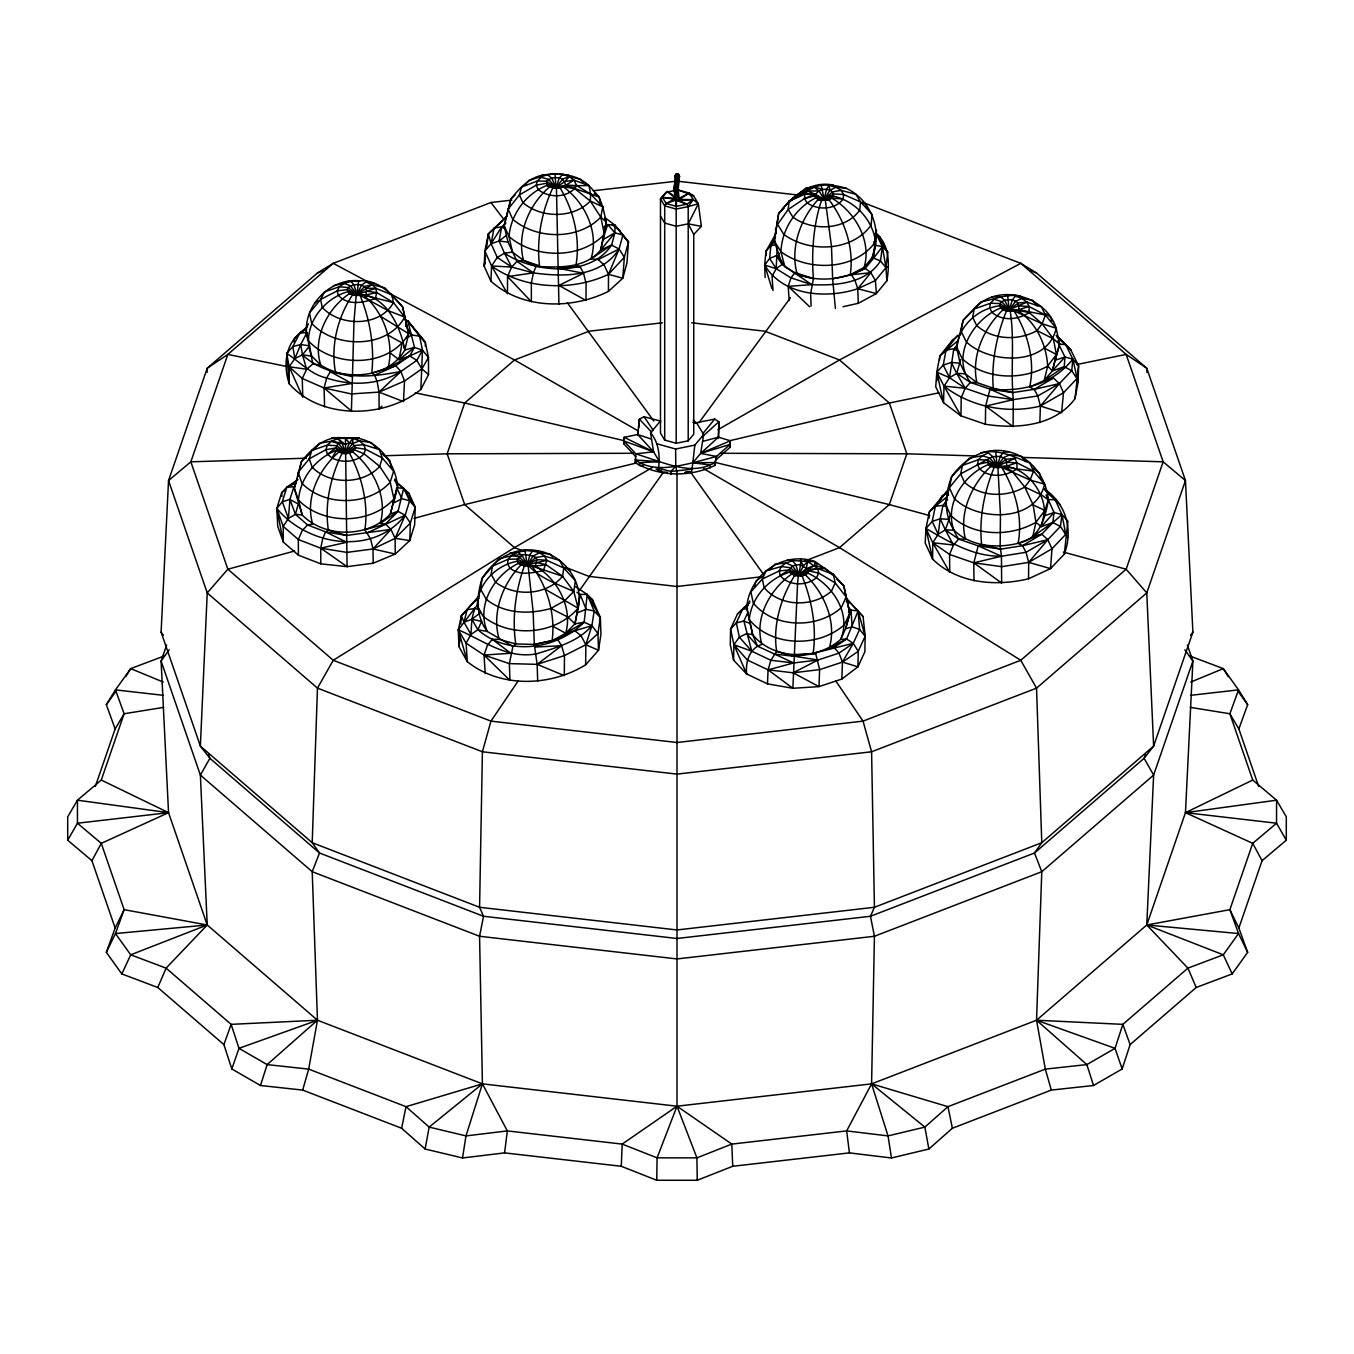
<?xml version="1.0" encoding="UTF-8"?>
<svg xmlns="http://www.w3.org/2000/svg" width="1354" height="1354" viewBox="0 0 1354 1354"><rect width="100%" height="100%" fill="white"/><g stroke="black" fill="none" stroke-linecap="round" stroke-linejoin="round"><path stroke-width="1.5" d="M1189.878 656.013L1223.288 668.622L1238.538 689.863L1229.872 713.761L1252.721 780.056L1276.551 800.197L1276.551 823.215L1252.721 843.356L1229.872 909.668L1238.859 928.049L1247.66 952.319L1232.174 973.915L1196.208 987.489L1130.116 1044.594L1122.161 1068.966L1093.524 1085.502L1051.313 1090.088L952.37 1128.254L928.878 1149.021L891.457 1157.975L849.415 1152.88L732.717 1166.285L697.242 1180.265L656.758 1180.265L621.283 1166.285L504.585 1152.88L462.543 1157.975L425.122 1149.021L401.63 1128.254L302.687 1090.088L260.476 1085.502L231.839 1068.966L223.884 1044.594L157.792 987.489L121.826 973.915L106.34 952.319L115.141 928.049L91.92 860.67L67.7 840.191L67.7 816.8L77.449 800.197L101.279 780.056L124.128 713.761L115.462 689.88L130.712 668.622L164.122 656.013M604.798 217.537L614.919 225.17L614.919 232.803L611.585 245.074C589.836 277.875 533.341 272.78 504.5 253.164L499.101 241.097L501.606 226.998L505.939 223.021M664.696 440.067L664.696 205.859L666.151 203.523L675.443 200.206L678.608 200.307L686.901 204.2L688.204 206.637L688.204 440.845L676.171 443.266L664.696 440.067L660.481 433.128L660.481 198.903L666.033 192.285L674.664 190.525M863.073 616.544L846.165 598.333L863.073 616.544L865.155 636.228L864.884 651.714L857.945 666.828L841.833 679.065L818.967 686.613L792.869 688.289L797.557 583.777L798.268 576.313L803.362 565.887L807.763 561.521L815.091 561.622L833.438 574.451L843.813 585.893L849.804 613.04L845.607 628.679L840.699 639.376C816.953 660.87 773.252 660.21 752.689 634.671L746.697 607.54C749.151 574.705 783.526 550.469 815.091 561.622L816.987 564.635M1238.859 928.049L1262.08 860.67L1286.3 840.191L1286.3 816.8L1276.551 800.197L1185.461 812.654L1146.77 924.985L1036.538 1020.222L871.587 1083.86L677 1106.201L482.413 1083.86L317.462 1020.222L207.23 924.985L168.539 812.654L161.109 661.091L166.627 645.096M505.025 218.265L507.259 215.811L488.405 233.87L484.867 250.981L484.173 266.179L490.893 281.175C522.373 309.491 571.828 309.592 608.42 291.381L608.505 274.337L619.083 249.018L622.874 235.054L614.919 232.803L607.709 224.595L604.189 226.71M460.715 624.025L461.375 615.833L478.876 596.403L461.375 615.833L458.329 629.83L458.904 646.552L467.299 661.666C500.438 688.238 550.418 686.563 585.639 664.814L585.842 644.741L591.918 625.717L594.135 611.026L587.196 594.406L575.704 586.807M929.064 518.091L929.386 511.88L935.377 506.21L947.14 491.045L929.386 511.88L925.95 528.466L925.188 542.937L932.601 559.1C957.566 583.676 995.935 586.671 1028.532 578.767L1028.701 562.384L1026.061 552.297L1022.507 545.679L1018.106 543.326C996.324 548.607 970.7 546.61 954.011 530.193C943.383 513.657 944.957 494.312 951.659 476.659C964.556 458.261 985.644 446.109 1008.595 451.779C1030.834 456.721 1046.253 477.674 1048.385 499.829C1045.288 518.243 1039.347 539.231 1018.106 543.326C1023.049 517.262 1015.246 489.623 1001.655 467.316L988.369 464.591C960.781 475.626 939.608 512.032 958.683 539.078L978.197 545.848L1001.435 556.223L1026.061 552.297L1047.81 539.687L1060.419 526.435L1061.976 514.571L1055.189 499.761L1044.171 488.811M1028.532 578.767L1050.535 568.612L1064.295 554.141C1073.4 530.226 1066.19 503.417 1044.408 489.065M799.283 274.913C820.896 282.597 845.285 279.144 865.24 268.363L873.719 258.039L875.598 232.685C889.578 244.532 889.747 264.013 886.904 280.735L876.376 293.564L858.284 303.296L843.017 306.732M656.758 1180.265L657.079 1157.856L677 1106.201L677 473.494M961.137 333.676L952.708 339.871L939.862 355.899L936.816 372.164L944.026 386.161C970.818 407.029 1007.528 414.206 1040.38 406.048L1061.604 412.767L1063.499 392.745L1059.454 383.571L1053.412 378.088L1044.171 380.525L1052.38 370.911L1055.172 360.232L1064.972 357.016L1072.842 359.115L1071.742 370.641L1059.454 383.571L1037.824 395.943L1013.317 399.633L990.028 389.173L970.378 382.42C950.643 355.679 973.34 318.85 1000.606 308.035L1013.943 310.794C1027.889 332.999 1035.387 361.078 1029.649 387.092L1044.171 380.525L1064.21 366.731L1064.972 357.016L1058.71 344.204L1065.7 344.525L1070.811 349.941L1078.596 365.851L1078.072 382.387L1075.025 398.651C1054.817 426.222 1016.634 429.116 985.39 424.259L985.627 406.098L990.028 389.173C1021.559 392.034 1052.227 385.027 1072.842 359.115L1065.7 344.525L1057.305 336.384M848.399 607.354L851.023 610.129L858.114 610.976L859.621 629.458L853.274 643.285L838.972 653.102L818.036 660.007L793.647 662.952L757.512 646.146L752.689 634.671L746.545 633.655L739.369 637.192L733.885 644.69L747.273 659.973L768.09 669.858L792.869 688.289L767.464 683.872L746.663 673.987L733.597 660.177L733.885 644.69L730.568 629.051L737.49 613.954L748.728 603.359M558.931 304.108L556.443 188.578L551.772 178.136L547.541 174.801C531.479 174.886 520.258 187.377 510.915 198.92L504.128 225.678L507.987 242.061L517.008 261.373L533.391 272.882C563.349 277.028 600.651 277.655 619.083 249.018L624.329 257.26L622.806 278.213L608.42 291.381M777.162 248.154L776.18 268.684L772.051 276.318L773.032 290.585M891.457 1157.975L888.038 1135.904L871.587 1083.86L874.43 936.274L870.47 916.269L874.43 907.282L871.587 751.775L863.04 721.123L835.858 681.011M688.204 440.845L693.739 434.211L693.739 234.428L701.372 226.355L698.342 203.726L693.214 199.647L678.608 200.307L678.168 189.425L679.539 176.358L678.286 174.04L676.069 173.955L677.034 175.546C675.714 186.801 677.068 197.836 676.171 209.058L676.171 443.266M394.454 480.179L409.01 493.398L415.221 507.259L414.662 524.743L409.788 540.534L395.233 554.04L373.213 563.213L347.081 566.666L345.439 438.29C373.552 433.703 395.622 460.8 397.636 487.017L390.409 513.894C368.491 537.944 324.757 538.215 302.179 514.96L294.275 488.252L301.502 461.375C312.317 448.022 326.686 434.38 345.439 438.29L349.366 443.046L352.599 443.587L359.504 440.879L371.267 442.589L376.547 448.292M718.466 438.154L718.889 421.788L714.709 419.08L696.125 422.753L693.265 419.994M1039.855 422.583L1040.38 406.048L1037.824 395.943L1034.219 389.343L1029.649 387.092M1051.313 1090.088L1045.322 1069.118L1036.538 1020.222L1041.785 871.705L1034.49 853.003L1041.785 842.713L1153.625 746.088L1192.891 632.115L1185.461 480.552L1146.77 368.22L1036.538 272.983L1020.764 263.336L863.04 202.508M294.173 342.325L294.326 338.585L307.375 326.399M841.833 679.065L842.476 662.089L838.972 653.102L834.064 647.449L829.291 648.041C837.009 621.943 824.349 593.103 805.461 574.959L791.498 574.214C770.104 589.379 753.992 617.983 761.93 644.453C749.456 647.957 745.309 662.377 746.663 673.987L733.885 644.69L751.792 651.223L770.866 660.278L793.647 662.952L768.09 669.858L767.464 683.872M621.283 1166.285L622.18 1144.096L677 1106.201L731.82 1144.096L846.656 1130.912L888.038 1135.904L924.85 1127.103L947.969 1106.675L1045.322 1069.118L1086.856 1064.599L1115.036 1048.334L1122.855 1024.352L1187.915 968.144L1223.288 954.807L1238.538 933.549L1229.872 909.668L1146.77 924.985L1153.625 775.08L1192.891 661.091L1187.373 645.096M515.045 195.145L510.915 198.92L504.128 225.678L509.002 236.527L512.472 252.081L523.541 260.425L536.099 266.315C558.187 267.567 584.843 268.989 600.617 250.101L606.338 222.141L600.787 217.148L590.31 201.052L590.615 194.079L588.99 185.583C576.11 173.634 556.883 172.026 540.364 175.715M207.044 372.435L207.23 368.22L317.462 272.983L333.236 263.336L490.96 202.508L511.863 200.104M490.893 281.175L491.587 265.993L484.867 250.981L491.113 243.686L501.606 226.998L505.262 228.944M718.077 429.624L839.514 359.978L1020.764 263.336L1126.156 354.409L1163.154 461.816L1185.461 480.552L1146.77 592.9L1153.625 746.088L1144.096 758.308L1034.49 853.003L870.47 916.269L677 938.491L483.53 916.269L319.51 853.003L209.904 758.308L200.375 746.088L161.109 632.115L168.539 480.552L207.23 368.22L227.844 354.409L333.236 263.336L372.079 284.052M301.925 332.136C284.865 343.205 283.223 365.952 289.248 383.791C320.78 419.977 385.061 418.724 420.857 389.461L422.465 350.161L419.571 336.13L407.825 320.932L404.203 319.341M1020.053 295.883C1006.377 293.784 994.259 299.454 981.075 301.773L963.1 320.323L961.069 331.188L966.265 341.834C990.028 364.395 1047.827 366.443 1056.188 328.26C1046.033 295.223 997.069 282.224 974.203 308.983L972.646 317.293L976.623 325.434C992.702 340.142 1018.462 341.039 1037.029 330.596L1042.123 323.775L1045.44 315.059L1018.987 309.694L1018.157 303.025C1013.283 298.659 1004.279 298.32 999.946 303.584L1000.606 308.035C1008.848 315.059 1020.239 308.712 1029.023 306.512L1045.44 315.059L1056.188 328.26L1059.59 344.136L1055.172 360.232L1059.59 344.136L1057.982 340.836M947.512 499.423L942.959 505.448L940.201 518.785L945.329 529.871L958.683 539.078L965.453 539.078C958.632 512.794 971.732 484.427 990.739 466.436L997.932 467.909L1006.851 466.098L1006.039 459.378L1000.318 456.383L992.77 456.653L960.663 473.9L949.357 487.728L945.278 503.705L950.643 515.4C973.137 536.675 1009.881 537.301 1035.928 522.289L1044.899 510.441L1048.385 499.829L1041.548 494.938L1024.758 487.034L1012.166 471.412L1004.685 466.622L990.739 466.436L988.369 464.591L987.828 460.072L978.417 459.717L962.423 465.421L951.659 476.659L949.357 487.728L954.316 498.543C978.231 521.899 1036.064 522.356 1044.611 484.157L1033.559 471.158L1029.768 462.882C1013.587 456.907 998.693 448.546 980.702 452.828M478.537 604.07L474.662 608.454L471.869 619.235L477.86 629.745C508.545 656.572 556.426 649.649 584.183 622.231L587.196 594.406L580.121 594.406L576.922 592.29M603.224 237.982L607.709 224.595L614.919 225.17L628.476 242.011L626.953 262.947L622.806 278.213L608.505 274.337C572.387 291.448 524.421 289.604 491.587 265.993L497.273 257.446L504.5 253.164L512.472 252.081M1064.295 554.141L1067.9 521.205L1061.976 514.571L1054.038 512.54L1044.306 515.806C1046.98 490.69 1020.577 459.598 994.107 467.604C984.223 491.773 978.824 518.565 981.667 544.697L1000.877 549.132L1022.507 545.679L1047.81 539.687L1051.973 548.793L1050.535 568.612L1028.701 562.384L1001.808 566.666L973.814 562.841L949.56 554.446L932.754 542.734L925.95 528.466L932.229 521.408L935.377 506.21L942.536 495.513L948.037 492.974M939.558 360.079L939.862 355.899L957.278 341.225M702.608 441.421L718.415 437.173L730.381 440.795L730.026 444.434L716.503 456.467L714.878 465.471C689.66 477.403 659.601 476.777 635.348 462.865L635.669 458.769M381.946 406.132L379.103 409.145L379.035 392.101L377.191 381.811L374.736 375.193L371.775 373.078C374.601 346.793 370.082 319.629 359.995 295.274L349.434 293.632L347.132 289.638L348.198 287.59C353.225 283.511 361.958 283.358 366.409 288.368L366.122 294.884L356.17 295.527L349.434 293.632C327.194 308.627 312.131 338.551 320.78 365.123C345.287 380.423 373.958 376.581 400.919 371.487L416.812 360.367L422.465 350.161L414.493 347.403L404.812 349.992C385.044 384.807 328.311 379.78 302.45 354.799L300.74 344.525L306.918 332.576L299.843 332.982L292.803 346.607L286.642 353.445L289.248 383.791L289.181 366.748L286.642 353.445C300.114 361.823 310.371 374.347 326.669 378.02C351.261 386.144 378.477 385.264 400.919 371.487L404.524 381.016L403.492 401.596L379.035 392.101L351.329 393.929L324.08 388.023L302.247 378.477L289.181 366.748L294.867 358.573L300.74 344.525L309.626 345.896L312.757 363.989L306.681 369.27L302.247 378.477L302.771 397.247L289.181 366.748L306.681 369.27L302.45 354.799L309.626 345.896M320.813 563.839L320.712 548.167L346.709 542.26L325.62 531.885L307.595 524.946L295.426 514.351L298.303 504.026L289.942 499.44L282.326 501.759L288.419 518.43L295.426 514.351L302.179 514.96L298.455 500.083C300.148 477.911 316.041 458.109 336.604 450.256L349.586 453.319C361.789 476.405 368.694 503.586 364.903 529.719L370.641 539.112L372.993 548.962L395.233 554.04L395.131 538.367L390.967 529.414L346.59 535.456L328.362 530.159L325.62 531.885L322.811 538.384L320.712 548.167L346.878 552.398L372.993 548.962L395.131 538.367L409.788 540.534L410.347 523.05L415.221 507.259L409.619 500.794L401.952 498.661L393.811 502.876L396.654 487.829L403.695 488.219L409.619 500.794L405.151 515.248C373.01 556.426 307.544 545.899 276.825 508.41L283.291 542.04L277.739 526.384L276.825 508.41L282.326 501.759L286.777 487.288L293.869 486.729L289.942 499.44L288.419 518.43L283.189 526.367L283.291 542.04L298.422 555.208L320.813 563.839L347.081 566.666L320.712 548.167L298.32 539.518L283.189 526.367L276.825 508.41L281.7 492.619L286.777 487.288L297.948 479.468M459.734 636.312L458.904 646.552L459.818 640.544M367.611 532.681L405.151 515.248L395.131 538.367L410.347 523.05L405.151 515.248L398.042 511.355L390.409 513.894L393.963 498.932L390.206 482.261L393.591 471.243L382.302 457.974L379.34 449.613L363.871 444.687L359.504 440.879L353.039 438.391L349.366 443.046L345.033 444.349L341.8 443.13L338.602 443.757L336.503 445.703L336.604 450.256L342.02 453.404L345.727 452.253L352.599 443.587L353.039 438.391L331.341 438.307L359.301 437.968L355.797 439.356M677.762 186.547L678.439 178.897L677.22 178.559M676.492 174.954L675.544 174.581L674.698 176.206L675.358 179.523L673.581 189.272L675.748 190.677L677.406 190.339L678.726 177.34L677.745 174.311M585.639 664.814L598.519 650.275L597.926 633.554L591.918 625.717L574.841 630.744L552.077 640.78C555.665 614.75 547.591 586.841 531.885 566.006L518.43 563.366C494.413 574.908 475.897 605.187 487.271 631.455L512.929 646.417L515.756 643.929L534.305 644.436L557.662 639.443L561.588 645.756L564.483 655.556L564.296 675.629L537.132 664.357L509.358 663.612L484.021 655.065L466.098 643.201L458.329 629.83L474.662 608.454L478.114 609.334M1075.025 398.651L1078.596 365.851L1072.842 359.115L1078.072 382.387M352.446 376.666L351.397 410.973L324.08 388.023L326.669 378.02L330.308 371.673L352.446 376.666L354.003 321.203L356.17 295.527L364.531 286.506L372.079 284.594L384.925 287.877L402.561 306.816L408.654 333.693L404.812 349.992C400.225 324.672 383.419 289.807 352.463 294.952C337.891 317.056 330.63 345.219 335.352 371.504M789.179 300.622L788.197 286.354L790.973 277.875L795.069 272.526L813.415 278.67C811.452 253.858 813.111 225.339 821.506 200.527L829.003 199.749L831.881 198.192L833.556 196.144L832.507 191.862C827.429 187.834 819.085 188.443 815.768 194.451L814.448 194.468L814.194 195.975L818.036 199.647L821.506 200.527L824.146 199.427L826.465 189.374L829.003 185.413L835.943 187.174L841.088 190.372L843.627 194.519L843.187 198.953C835.283 210.005 817.427 210.445 807.001 202.745L804.462 198.598L804.902 194.164C814.617 181.758 833.133 184.364 846.352 188.375C872.078 200.392 882.673 231.652 872.213 257.531L864.106 267.398L850.21 274.862L832.642 278.822L831.491 246.496L825.365 200.561L815.768 194.451L807.475 191.1L796.677 195.094L788.993 201.272L778.635 213.61L774.268 240.927L782.087 264.436L811.74 284.645C835.926 285.829 866.306 283.46 880.506 260.933L882.385 246.648L875.598 232.685L887.767 252.199L885.956 267.703L886.904 280.735M635.821 456.721L623.856 443.841L624.211 437.308L637.734 434.516L651.545 439.153M716.503 459.378L730.026 447.328L730.381 440.795L700.661 453.387L692.825 462.763L691.539 472.241L685.446 472.174M833.522 185.109C810.098 180.268 792.005 196.635 778.635 213.61L774.268 240.927L780.903 251.742L784.863 266.67L797.269 274.388C789.737 248.307 800.214 219.145 818.036 199.647L829.003 199.749C844.913 220.719 854.323 248.459 850.21 274.862L870.859 272.696L875.412 280.532L876.376 293.564L857.759 288.74C826.499 299.048 782.883 295.967 764.671 265.062L766.042 251.082L775.639 234.293M784.863 266.67L778.719 256.685L779.075 253.096M788.993 201.272L788.197 209.498L777.585 224.358L783.729 234.344C808.863 252.927 851.988 251.895 871.062 225.221L872.128 214.474L860.552 201.932L855.846 194.282L841.088 190.372L832.507 191.862L824.146 199.427L815.463 198.039C795.526 208.076 781.884 229.435 780.903 251.742C808.118 271.849 854.797 270.732 875.446 241.858C872.958 219.703 854.983 201.12 833.556 196.144L824.146 199.427L814.194 195.975L804.462 198.598L788.197 209.498L792.885 217.148C812.129 231.365 845.133 230.569 859.739 210.158L860.552 201.932L843.627 194.519L833.776 193.927L824.146 199.427L814.448 194.468L804.902 194.164L788.993 201.272L807.475 191.1L819.001 190.88L824.146 199.427L831.881 198.192L843.187 198.953M550.926 608.437L564.567 600.804L573.791 591.495L562.553 576.245L546.136 564.77L535.321 566.107L527.265 564.906L517.279 561.267C496.123 565.075 477.894 583.557 477.183 605.526L483.243 616.442C510.78 638.259 554.852 634.941 578.141 608.217C584.437 582.491 563.45 554.598 537.707 550.756C514.385 546.254 494.227 559.337 482.142 578.293L480.518 589.007L486.12 599.111C503.993 614.056 529.431 614.564 550.926 608.437L567.969 617.153L574.942 623.839L578.141 608.217L573.791 591.495C555.394 583.117 530.937 575.704 522.339 555.546L517.617 559.05L517.279 561.267L518.43 563.366L524.337 565.955L535.321 566.107L536.929 559.574L535.761 557.476C524.658 551.857 510.543 556.071 498.983 558.711L482.142 578.293C476.506 596.132 475.423 615.765 487.271 631.455L477.86 629.745L470.955 634.484L466.098 643.201L467.299 661.666L458.329 629.83C483.446 640.56 506.734 659.059 536.218 653.931C556.02 647.669 577.786 642.033 591.918 625.717L584.183 622.231L574.942 623.839L565.718 633.266L552.077 640.78M637.937 435.497L638.343 431.672M638.749 427.83L639.359 419.165L644.064 416.744L660.837 421.162M957.447 344.424L953.707 349.417L949.56 377.715L944.026 386.161L943.518 402.697L960.951 415.864L985.39 424.259M703.674 434.549L700.661 453.387L716.503 456.467L714.878 462.577C697.462 473.088 677.474 467.519 659.516 461.68L653.576 451.83L624.211 437.308L623.856 440.947L635.821 453.81L635.348 459.954C652.526 472.072 673.869 467.113 692.825 462.763L694.822 445.127L703.674 434.549L696.971 423.447L692.893 422.313M1046.083 494.819L1054.038 512.54L1052.87 522.559L1041.801 534.187L1022.507 545.679M815.091 561.622L814.634 565.363L798.894 574.824L794.561 575.67L789.585 572.2L789.094 569.899L792.479 565.887L799.655 564.533L808.338 569.357L824.975 568.426L832.473 574.993M504.585 1152.88L507.344 1130.912L482.413 1083.86L479.57 936.274L483.53 916.269L479.57 907.282L482.413 751.775L490.96 721.123L518.142 681.011M485.494 256.075L484.173 266.179L485.206 262.354M486.543 248.002L488.405 233.87L502.791 220.702M949.814 515.688L949.052 519.377L940.201 518.785L938.17 534.288L932.754 542.734L932.601 559.1L925.95 528.466C949.459 541.972 972.951 556.646 1001.435 556.223L1001.655 583.049L973.814 562.841L978.197 545.848L981.667 544.697M677.795 194.028L678.337 190.017L689.237 193.08L693.553 195.788L698.342 203.726L688.204 223.85L676.171 226.27L664.696 223.072L660.481 216.132M485.223 673.53L484.021 655.065L487.372 645.367L492.281 639.291L499.237 639.376L515.756 643.929C511.914 617.847 515.586 590.699 524.337 565.955L527.265 564.906L524.997 550.773L517.651 552.28L511.744 555.275L508.173 559.287L507.513 563.738L509.832 567.918C519.327 576.093 532.41 572.962 543.445 570.508L546.813 560.319L544.494 556.139C538.74 550.79 530.717 551.078 523.507 550.384M573.791 591.495L575.416 580.781L563.806 568.037L546.813 560.319L527.265 564.906L517.617 559.05L508.173 559.287L492.416 566.141L491.163 574.333L495.462 582.068C514.706 597.199 546.593 595.591 562.553 576.245L563.806 568.037L559.507 560.319L544.494 556.139L535.761 557.476L527.265 564.906L520.918 565.007C502.486 583.963 491.4 613.277 499.237 639.376M574.942 623.839L579.901 596.623M553.397 626.547L565.718 633.266L574.841 630.744L581.154 635.838L585.842 644.741L598.519 650.275L600.939 634.231L600.347 617.509L587.196 594.406L592.527 599.72L600.347 617.509L597.926 633.554L585.842 644.741L564.483 655.556L537.132 664.357L537.707 681.079M801.331 559.219L798.894 574.824L802.11 576.076L805.461 574.959L807.813 573.165L808.338 569.357M462.543 1157.975L465.979 1135.904L482.413 1083.86L406.031 1106.675L308.678 1069.118L267.144 1064.599L238.964 1048.334L231.145 1024.352L166.085 968.144L130.712 954.807L115.462 933.549L124.128 909.668L101.279 843.356L77.449 823.215L77.449 800.197L168.539 812.654L101.279 843.356L91.92 860.67M364.903 529.719L385.484 524.015L398.042 511.355L403.695 488.219L415.221 507.259M420.857 389.461L428.524 374.601L428.473 357.558L422.465 350.161L409.703 355.95L395.74 365.715L388.073 368.034C394.606 341.97 383.571 312.097 363.38 294.952L356.999 294.63L347.572 291.77C321.507 299.2 300.097 329.344 311.742 356.136L320.78 365.123L312.757 363.989M674.867 192.37L676.069 173.955M285.508 366.24L227.844 354.409L190.846 461.816L168.539 480.552L207.23 592.9L200.375 746.088L312.215 842.713L319.51 853.003L312.215 871.705L317.462 1020.222L308.678 1069.118L302.687 1090.088M425.122 1149.021L429.15 1127.103L482.413 1083.86M936.866 380.677L937.628 376.615M951.253 362.483L956.719 373.349L970.378 382.42L976.911 382.59C970.97 356.119 983.901 327.905 1003.026 309.863L1016.922 310.134C1035.895 321.643 1046.422 344.373 1047.691 366.088L1052.38 370.911L1064.21 366.731L1071.742 370.641L1076.921 378.629L1063.499 392.745L1040.38 406.048L1059.454 383.571L1034.219 389.343L1012.69 392.592L993.244 388.209L976.911 382.59L965.267 373.789L960.054 363.16L951.253 362.483L943.23 365.072L936.816 372.164L949.56 377.715L956.719 373.349L960.748 359.538M373.213 563.213L372.993 548.962L390.967 529.414L385.484 524.015L380.254 523.321C388.023 497.003 373.196 468.366 352.768 451.982L338.788 452.151C318.884 469.144 304.802 497.917 312.723 524.133L307.595 524.946L302.28 530.48L298.32 539.518L298.422 555.208M523.541 260.425C516.449 233.903 529.076 204.522 549.318 187.14L563.298 186.818C585.013 202.508 599.348 232.363 591.004 258.902L598.214 259.545L619.083 249.018L611.585 245.074L600.617 250.101L604.392 234.377L600.787 217.148L602.75 206.84L599.06 196.939L588.99 185.583L573.876 180.15L569.289 176.697L562.672 174.463L559.337 177.966L555.952 187.681L549.318 187.14L547.033 185.413L546.678 181.216C550.638 176.9 557.543 176.951 562.638 179.083L565.921 185.16L560.184 188.088L552.635 188.257C541.498 212.172 536.387 239.506 539.501 265.807L523.541 260.425L517.008 261.373L511.626 267.043L507.547 276.622L507.462 293.666L491.587 265.993L511.626 267.043L533.391 272.882L536.099 266.315M577.633 607.506L580.121 594.406L586.13 609.334L594.135 611.026L600.347 617.509M875.344 236.442L876.58 230.231M401.63 1128.254L406.031 1106.675L429.15 1127.103L465.979 1135.904L507.344 1130.912L622.18 1144.096L657.079 1157.856L696.921 1157.856L731.82 1144.096L732.717 1166.285M345.879 281.801L350.957 281.293L353.969 284.865L356.999 294.63L361.518 285.186L366.054 281.937L372.079 284.594L375.837 288.317L376.7 292.566L375.515 298.32C363.667 302.856 347.504 306.004 338.161 295.104L337.281 290.856L339.414 286.743C344.999 281.717 352.785 280.583 360.046 280.87C328.65 277.113 299.166 309.846 307.933 340.345C332.915 368.136 389.224 368.186 408.654 333.693L402.561 306.816C390.832 293.463 378.341 279.381 358.624 280.786L356.999 294.63L347.132 289.638L337.281 290.856L320.61 299.471L309.491 312.943L311.606 323.183C334.37 348.689 387.566 349.197 404.677 317.056L393.455 302.602L376.7 292.566L366.849 291.228L356.999 294.63L348.198 287.59L339.414 286.743L324.537 291.872L320.61 299.471L322.218 307.307C339.769 326.856 379.966 327.177 393.455 302.602L391.831 294.766L375.837 288.317L366.409 288.368L356.999 294.63L350.601 285.914L344.204 283.375L333.406 285.66M1004.685 466.622L1016.956 468.958L1016.922 462.814L1014.874 458.346L997.17 466.368L989.723 458.058L982.225 455.706L969.464 458.024L962.423 465.421L960.663 473.9L964.454 482.159C980.347 497.223 1006.344 497.646 1024.758 487.034L1030.072 480.027L1033.559 471.158L1016.956 468.958C1005.954 476.286 989.774 478.537 979.517 468.772L977.47 464.304L978.417 459.717L982.225 455.706L988.318 452.896L992.77 456.653L997.932 467.909L1000.454 514.537L1000.149 546.187L1001.435 556.223L973.814 562.841L973.983 580.815M603.41 235.951L606.338 222.141L602.75 206.84L590.615 194.079L576.77 185.667L565.921 185.16L555.952 187.681L547.033 185.413C526.114 193.487 510.83 214.186 509.002 236.527C534.762 258.885 580.291 259.46 604.392 234.377M405.557 326.416L406.369 322.607M661.937 471.344L658.112 471.141C660.21 458.024 659.601 443.486 650.563 432.789L659.398 422.211M1032.814 536.539L1052.87 522.559L1061.976 514.571L1065.733 534.339L1051.973 548.793L1028.701 562.384L1047.81 539.687L1041.801 534.187L1032.814 536.539L1035.928 522.289L1033.119 504.89L1024.758 487.034M836.789 579.038L843.813 585.893L849.804 613.04L844.507 624.6C818.815 647.872 771.492 647.161 749.236 619.523C751.436 597.419 768.598 578.48 789.585 572.2L798.894 574.824L806.104 568.815L807.763 561.521L787.182 560.133M297.948 476.337L301.502 461.375L310.201 453.302M1044.171 380.525L1047.691 366.088L1056.408 354.477L1053.378 338.838L1042.123 323.775L1029.142 312.571L1016.922 310.134M754.381 586.739L755.803 581.204L762.336 576.245M873.753 241.723L875.446 245.294L872.213 257.531L880.506 260.933L885.956 267.703L888.275 266.738M622.874 235.054L628.476 242.011L624.329 257.26L608.505 274.337L604.104 264.961L598.214 259.545M813.415 278.67L810.657 293.666L811.097 306.139M848.433 612.617L851.023 610.129L845.607 628.679L852.157 626.851L859.621 629.458L865.155 636.228L858.233 651.342L857.945 666.828L842.476 662.089L819.627 669.621L793.139 672.803L768.09 669.858L770.866 660.278L776.654 651.443C772.643 625.243 780.784 597.893 794.561 575.67L802.11 576.076C811.892 600.296 816.851 627.342 813.111 653.39L853.274 643.285L858.233 651.342L842.476 662.089L853.274 643.285L846.572 639.003L840.699 639.376C851.852 613.091 831.881 583.743 807.813 573.165L798.894 574.824L789.094 569.899L779.21 570.948L762.319 579.038L750.911 591.884L753.247 602.953C773.811 628.51 817.528 629.17 841.257 607.658L846.165 596.979L835.232 582.931L818.662 573.064L808.829 570.948L798.894 574.824L790.127 567.681L781.241 566.531L766.076 570.863L762.319 579.038L764.113 587.518C779.853 607.066 813.314 607.574 831.474 591.106L835.232 582.931L833.438 574.451L817.698 568.477L807.763 561.521M297.338 478.317L294.275 488.252L298.455 500.083C322.895 525.25 370.251 524.963 393.963 498.932L397.636 487.017L394.843 479.13M512.929 646.417L509.358 663.612L509.95 680.351L484.021 655.065L510.78 653.254L492.281 639.291M260.476 1085.502L267.144 1064.599L317.462 1020.222L231.145 1024.352L223.884 1044.594M675.951 175.241L674.157 190.237L676.289 206.333L686.901 204.2L693.214 199.647L689.237 193.08L678.777 198.479L679.353 199.41L693.214 199.647L688.204 206.637L676.171 209.058L664.696 205.859L660.481 198.903L667.336 191.523L675.595 196.973M95.339 786.42L115.141 728.943L124.128 713.761L163.614 707.363M231.839 1068.966L238.964 1048.334L317.462 1020.222M1145.467 754.313L1144.096 758.308L1153.625 775.08L1041.785 871.705L874.43 936.274L677 958.937L479.57 936.274L312.215 871.705L200.375 775.08L161.109 661.091L169.132 649.818M949.052 519.377L945.329 529.871L938.17 534.288L932.229 521.408L940.201 518.785M1258.661 786.42L1238.859 728.943L1247.66 704.672L1238.538 689.863L1190.555 695.33M834.064 647.449L846.572 639.003L858.114 610.976L865.155 636.228M349.366 443.046L345.727 452.253L335.809 447.988L325.925 449.68L309.22 458.837L298.1 472.394L301.976 483.31C324.537 506.582 368.288 506.311 390.206 482.261L379.712 466.402L364.074 453.776L354.883 450.036L345.727 452.253L336.503 445.703L327.329 445.127L311.809 450.408L309.22 458.837L312.182 467.198C329.462 485.003 362.94 484.8 379.712 466.402L382.302 457.974L365.478 449.206L355.577 447.751L345.727 452.253L338.602 443.757L331.544 441.218L319.578 443.198L312.977 450.493M774.843 236.188L770.883 245.633L769.631 258.445L764.671 265.062L765.112 277.536M157.792 987.489L166.085 968.144L207.23 924.985L200.375 775.08L209.904 758.308L208.533 754.313M940.793 499.372L942.536 495.513M477.86 629.745L481.652 621.368L471.869 619.235L464.033 622.298L461.375 615.833M749.727 600.922L746.697 607.54L752.689 634.671M747.865 612.397L743.888 621.063L751.792 651.223L739.369 637.192L736.322 622.857L742.669 609.029L749.828 602.056M121.826 973.915L130.712 954.807L207.23 924.985L124.128 909.668L115.141 928.049M106.34 952.319L115.462 933.549L207.23 924.985M308.424 323.877L305.632 329.242L309.186 344.034M952.37 1128.254L947.969 1106.675L871.587 1083.86L846.656 1130.912L849.415 1152.88M775.605 236.832L770.883 245.633L766.042 251.082L766.195 255.246M371.775 373.078L395.74 365.715L400.919 371.487L379.035 392.101L404.524 381.016L421.889 368.88L428.473 357.558L425.308 342.223L407.825 320.932L414.493 347.403L409.703 355.95L388.073 368.034M67.7 840.191L77.449 823.215L168.539 812.654L101.279 780.056M345.033 444.349L337.891 438.561L331.544 441.218L327.329 445.127L325.925 449.68L327.533 454.216L331.899 458.007L336.604 450.256M125.77 676.645L130.712 668.622L163.242 682.077M115.141 728.943L106.34 704.672L115.462 689.88L163.428 695.33M846.352 188.375L835.943 187.174L829.934 190.254L824.146 199.427L821.286 185.346L819.288 184.99M952.708 339.871L946.023 350.195L943.23 365.072L949.56 377.715L965.165 388.26L987.557 395.96L1013.317 399.633L1013.097 426.628L985.627 406.098L1013.317 399.633C1010.473 370.539 1014.772 340.649 1010.236 311.352L1001.808 301.637L994.191 299.319L990.468 303.228L974.203 308.983L963.1 320.323L956.652 347.301L960.054 363.16M579.597 590.344L663.595 471.954L667.42 472.394M1190.606 635.331L1192.891 632.115M106.34 704.672L115.869 691.386M698.952 422.719L790.431 297.778M873.719 258.039L882.385 246.648L887.767 252.199M957.515 335.301L946.023 350.195L957.566 347.961M702.709 433.754L714.709 419.08M600.617 250.101L614.919 232.803L602.581 239.895M675.494 175.241L675.308 177.222L678.726 177.34L679.539 176.358L678.286 174.04M675.951 178.813L675.358 179.523L677.017 180.59L678.439 178.897M674.343 188.358L675.443 200.206M675.629 198.378L662.444 197.379L666.151 203.523L675.629 198.378L667.336 191.523M677.406 190.339L677.592 188.46L678.608 200.307M525.301 184.55L528.889 180.37L547.541 174.801L555.038 173.803L555.952 187.681L560.184 188.088C573.842 210.733 580.426 238.71 576.009 264.978L580.172 266.856L583.557 273.288L586.079 283.443L585.994 300.486L558.914 285.423L583.557 273.288L558.288 268.244M958.683 539.078L953.453 545.002L949.56 554.446L949.729 572.403L932.754 542.734L953.453 545.002L945.329 529.871L954.011 530.193M970.378 382.42L965.165 388.26L961.188 397.704L960.951 415.864L944.026 386.161L965.165 388.26L956.719 373.349L965.267 373.789M775.08 240.944L770.883 245.633L775.859 244.719M600.787 217.148C578.513 240.335 536.438 239.793 512.641 219.145L508.156 209.108L519.411 194.908L536.218 185.193L546.102 183.332L555.952 187.681L564.923 181.538L569.289 176.697L580.511 179.202L582.999 182.333M1064.972 357.016L1052.38 370.911L1056.408 354.477L1045.17 348.553M1054.038 512.54L1041.243 526.706L1035.928 522.289M769.749 569.763L774.81 564.229L785.963 562.926L792.665 560.725L795.83 564.787L798.894 574.824L792.479 565.887L785.963 562.926L781.241 566.531L779.21 570.948L780.175 575.535C788.705 586.113 806.798 586.384 816.631 577.481L818.662 573.064L817.698 568.477L808.829 570.948M657.265 443.892L675.612 449.003L675.781 466.199L670.958 471.412L670.958 474.323M778.635 213.61L784.186 207.924M793.901 197.938L796.677 195.094L814.008 186.97L822.606 189.34M737.49 613.954L747.526 604.493M602.75 206.84L590.31 201.052C573.267 218.789 541.058 218.383 522.847 202.575L519.411 194.908L521.527 187.106L537.352 180.979L541.346 177.323L548.658 179.405L555.952 187.681L565.278 185.735L588.99 185.583M702.269 436.75L718.889 421.788L718.415 437.173L700.661 453.387L730.026 444.434L730.026 447.328M787.368 203.879L805.833 188.02L814.008 186.97L819.001 190.88M946.717 497.087L935.377 506.21L942.959 505.448L946.311 506.582M488.405 233.87L491.113 243.686L499.101 241.097L506.379 235.325M414.493 347.403L398.956 359.707L390.561 353.225M304.65 329.31L299.843 332.982L306.579 328.904M480.027 613.108L471.869 619.235L470.955 634.484L464.033 622.298L467.079 609.723L474.662 608.454M327.533 454.216L335.809 447.988M285.119 490.131L281.7 492.619L281.903 496.613M314.636 303.025L317.936 300.706M591.004 258.902L611.585 245.074M380.254 523.321L398.042 511.355M366.409 288.368L372.079 284.594M747.933 605.577L742.669 609.029L747.763 608.945M679.353 199.41L689.237 193.08M780.175 575.535L789.094 569.899M565.921 185.16L573.876 180.15L576.77 185.667C568.68 198.192 548.742 198.615 538.08 189.357L536.218 185.193L537.352 180.979L546.678 181.216L555.952 187.681L562.638 179.083L569.289 176.697M474.238 601.311L479.418 598.096M584.183 622.231L565.718 633.266C572.996 607.574 557.509 578.869 535.321 566.107M1034.219 389.343L1053.412 378.088M652.239 467.57L514.486 547.625L333.236 660.278L317.462 688.137L312.215 842.713L479.57 907.282L677 929.961L874.43 907.282L1041.785 842.713L1036.538 688.137L1020.764 660.278L839.514 547.625L703.572 468.619M295.358 482.379L286.777 487.288L295.781 483.158M829.291 648.041L846.572 639.003M406.403 337.874L411.954 335.081L419.571 336.13L425.308 342.223L425.325 346.015M993.244 388.209C991.263 361.992 996.629 335.318 1006.411 311.031L1026.874 302.111L1041.463 306.918L1045.44 315.059M1252.721 780.056L1185.461 812.654L1192.891 661.091L1184.868 649.818M374.736 375.193L395.74 365.715M1047.691 366.088C1021.441 380.863 985.001 379.611 962.271 358.81L956.652 347.301C958.886 325.468 978.282 308.441 999.523 305.835L1009.238 309.964L1018.987 309.694M850.21 274.862L865.24 268.363L870.859 272.696L857.759 288.74L858.284 303.296M804.462 198.598L814.448 194.468M1190.758 682.077L1223.288 668.622L1228.23 676.645M778.719 256.685L776.417 255.652L769.631 258.445L776.18 268.684L790.973 277.875L811.74 284.645L788.197 286.354L809.641 306.766M806.104 568.815L814.634 565.363L824.975 568.426M576.55 613.125L586.13 609.334M317.462 272.983L323.352 270.698M804.191 561.25L839.514 547.625L889.324 504.585L906.825 453.81L889.324 403.018L839.514 359.978L764.959 331.222L691.657 322.794M1018.106 543.326L1041.801 534.187M366.849 291.228L375.837 288.317M1006.851 466.098L1016.922 462.814L1033.559 471.158M688.204 206.637L698.342 203.726M294.647 550.993L227.844 569.222L207.23 592.9L317.462 688.137L482.413 751.775L677 774.116L871.587 751.775L1036.538 688.137L1146.77 592.9L1126.156 569.222L1063.398 552.093M414.07 518.396L464.676 504.585L636.465 462.983M710.173 467.892L710.173 464.997L692.825 462.763L716.503 456.467M300.74 344.525L292.803 346.607L294.867 358.573L302.45 354.799L311.742 356.136M729.806 440.693L889.324 403.018L938.762 392.88M366.122 294.884L376.7 292.566M535.27 647.026L561.588 645.756L537.132 664.357L534.305 644.436L557.662 639.443M1076.718 364.548L1126.156 354.409L1146.77 368.22L1146.956 372.435M677.034 175.546L678.168 175.309M675.612 449.003L694.822 445.127M977.47 464.304L987.354 462.357L997.17 466.368L1006.039 459.378L1014.874 458.346M691.539 469.33L670.958 471.412L658.112 468.247M564.923 181.538L573.876 180.15M776.654 651.443L794.223 656.267L818.036 660.007L793.139 672.803L818.967 686.613L819.627 669.621L815.683 653.525L794.223 656.267L774.268 654.084M501.606 226.998L494.075 227.895L491.113 243.686L497.273 257.446L511.626 267.043L504.5 253.164M509.899 553.177L517.651 552.28L522.339 555.546M593.39 190.745L677 181.131L798.234 195.061M662.343 322.794L589.041 331.222L514.486 359.978L464.676 403.018L447.175 453.81L464.676 504.585L514.486 547.625L524.303 551.416M684.667 472.614L690.405 471.954L763.724 574.671M760.762 576.872L677 586.485L589.041 576.398L565.498 567.309M1026.874 302.111L1018.157 303.025L1009.238 309.964L999.946 303.584L990.468 303.228L989.639 307.73L991.788 312.131C1002.078 321.643 1018.09 319.798 1029.142 312.571L1029.023 306.512L1026.874 302.111L1022.05 298.472L1015.28 296.137L1012.352 300.046L1009.238 309.964L1004.82 300.266L1000.217 296.611L992.194 296.746M1008.595 451.779L1003.416 452.338L1000.318 456.383L997.17 466.368L987.828 460.072M650.563 432.789L653.576 451.83L635.821 453.81L659.516 461.68L639.528 462.662L639.528 465.573L643.472 465.674M794.629 654.574L815.683 653.525M537.707 550.756L532.681 550.976L529.871 554.886L527.265 564.906L519.394 557.036L511.744 555.275M306.41 458.194L190.846 461.816L227.844 569.222L333.236 660.278L490.96 721.123L677 742.5L863.04 721.123L1020.764 660.278L1126.156 569.222L1163.154 461.816L1022.388 457.415M384.147 455.773L447.175 453.81L633.604 453.285M557.933 267.398L580.172 266.856M692.825 462.763L714.878 462.577L714.878 465.471M720.396 453.285L906.825 453.81L976.166 455.976M804.902 194.164L815.768 194.451M1048.081 499.541L1055.189 499.761M1093.524 1085.502L1086.856 1064.599L1036.538 1020.222L1122.855 1024.352L1130.116 1044.594M1007.071 462.323L1016.922 462.814M1019.207 305.936L1029.023 306.512M659.516 461.68L635.348 459.954L635.348 462.865M546.813 560.319L536.929 559.574L527.265 564.906L533.29 555.834L539.535 552.855L550.35 554.243L552.838 557.086M554.192 173.854L568.308 175.072M832.642 278.822L835.384 308.441M1196.208 987.489L1187.915 968.144L1146.77 924.985L1238.538 933.549L1247.66 952.319M499.101 241.097L507.987 242.061M366.054 281.937L373.755 283.003M978.197 545.848L1000.877 549.132M662.444 197.379L674.884 199.258M563.298 186.818L574.587 188.528L599.06 196.939L600.787 204.708M990.028 389.173L1012.69 392.592M1190.386 707.363L1229.872 713.761L1238.859 728.943M325.62 531.885L346.59 535.456M331.544 441.218L341.8 443.13L345.727 452.253L354.782 445.5L363.871 444.687L365.478 449.206L364.074 453.776C356.187 462.696 342.054 462.983 331.899 458.007M701.372 226.355L688.204 223.85L693.739 234.428M875.446 245.294L882.385 246.648L885.956 267.703L875.412 280.532L857.759 288.74L854.899 280.126L851.311 274.71M415.238 392.88L464.676 403.018L624.194 440.693M536.624 562.502L546.136 564.77M393.455 302.602L363.38 294.952M715.487 462.493L889.324 504.585L929.809 515.637M799.131 274.862L814.042 278.653M677.254 174.886L678.929 175.36M666.151 203.523L676.289 206.333M1044.611 484.157L1030.072 480.027L1001.655 467.316M689.728 194.688L693.553 195.788L678.337 190.017L678.692 196.787M565.278 185.735L574.587 188.528L590.31 201.052M562.553 576.245L531.885 566.006M1056.188 328.26L1042.123 323.775L1013.943 310.794M953.707 349.417L958.734 351.143M1036.538 1020.222L1115.036 1048.334L1122.161 1068.966M676.983 200.629L686.901 204.2M846.25 601.294L850.024 602.733M1030.648 270.698L1036.538 272.983M656.03 469.026L661.7 471.226M404.677 317.056L387.904 310.54L359.995 295.274M1146.77 924.985L1223.288 954.807L1232.174 973.915M750.336 623.602L743.888 621.063L736.322 622.857L730.568 629.051L730.28 644.538L733.597 660.177M1005.887 294.681L1007.613 295.494L1009.238 309.964L1015.737 301.197L1022.05 298.472L1032.543 300.182L1037.062 305.953M1033.119 504.89L1044.899 510.441L1041.243 526.706L1052.87 522.559L1060.419 526.435L1067.731 537.572M1037.029 330.596L1053.378 338.838L1059.59 344.136M388.716 292.921L514.486 359.978L637.734 430.657M578.141 608.217L545.07 589.21M330.308 371.673L351.803 383.487L324.08 388.023L324.588 406.792M387.938 335.098L402.155 342.951L398.956 359.707L409.703 355.95L416.812 360.367L421.889 368.88L428.524 374.601M380.643 316.413L408.654 333.693M831.881 198.192C854.729 211.715 872.078 240.572 864.106 267.398L865.24 268.363M862.447 202.288L865.985 204.488L866.966 208.211M874.786 233.853L880.168 237.204M564.686 567.292L569.814 570.694M587.636 596.488L592.527 599.72L592.527 603.596M594.304 193.368L599.06 196.939M612.025 224.662L620.318 230.908M1045.982 313.857L1050.975 317.631L1051.719 321.372M1033.102 468.264L1039.652 473.341L1040.904 478.893M871.587 1083.86L924.85 1127.103L928.878 1149.021M994.445 450.645L995.749 451.711L997.17 466.368L1003.669 457.534L1010.135 454.656L1021.001 456.078L1025.807 461.663M795.069 272.526L797.269 274.388M352.599 443.587L355.577 447.751L352.768 451.982L345.812 453.81L342.02 453.404C330.613 476.896 324.385 504.077 328.362 530.159M382.183 453.759L389.732 460.326L391.594 467.756M395.402 481.567L409.01 493.398M1056.932 336.909L1070.811 349.941L1056.171 335.403M1045.288 490.436L1060.47 505.025M651.765 432.264L639.359 419.165L637.734 434.516L653.576 451.83L623.856 440.947L623.856 443.841M746.545 633.655L757.512 646.146M337.891 438.561L341.8 443.13M407.825 320.932L425.308 342.223M614.919 225.17L628.476 242.011M490.96 202.508L503.688 219.213M567.394 302.805L653.813 421.026M407.419 328.988L411.954 335.081M1238.131 691.386L1247.66 704.672M161.109 632.115L163.394 635.331M644.064 416.744L653.322 430.454M776.417 255.652L782.087 264.436L776.18 268.684L764.671 265.062L771.966 288.69M1286.3 840.191L1276.551 823.215L1185.461 812.654L1252.721 843.356L1262.08 860.67M800.316 560.234L803.362 565.887M396.654 487.829L401.952 498.661M604.815 218.282L606.338 222.141M677 1106.201L696.921 1157.856L697.242 1180.265M289.942 499.44L295.426 514.351M833.438 574.451L833.979 576.296M675.781 466.199L677.237 474.526M775.402 229.3L776.384 233.006M947.766 491.722L948.562 495.395M403.966 345.896L404.812 349.992M829.003 185.413L829.934 190.254M528.178 566.057L533.171 612.093L534.305 644.436M851.023 610.129L852.157 626.851M936.816 372.164L935.732 386.77L943.518 402.697L936.816 372.164M533.391 272.882L531.343 283.02L531.36 301.705L507.547 276.622L533.391 272.882"/></g></svg>
